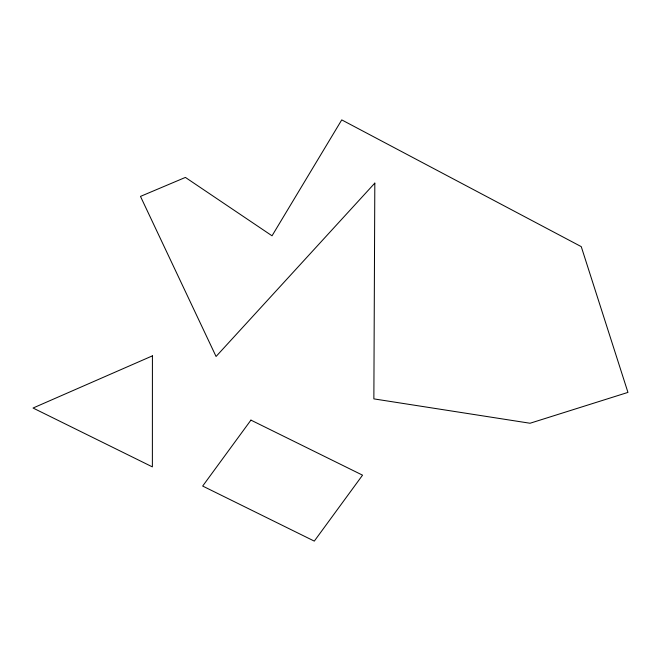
<?xml version="1.0" encoding="UTF-8"?>
<svg xmlns="http://www.w3.org/2000/svg" width="661" height="661" viewBox="0 0 661 661"><rect width="100%" height="100%" fill="white"/><g stroke="black" fill="none" stroke-linecap="round" stroke-linejoin="round"><path stroke-width="0.99" d="M152.418 355.858L152.377 466.881L33.05 408.027L152.418 355.858M374.82 183.122L373.862 398.88L530.039 423.247L627.95 392.403L581.259 246.636L341.745 119.889L272.035 235.803L185.394 177.421L140.479 196.4L216.064 356.477L374.82 183.122M250.932 420.115L202.671 486.058L314.297 541.111L362.55 475.168L250.932 420.115"/></g></svg>
